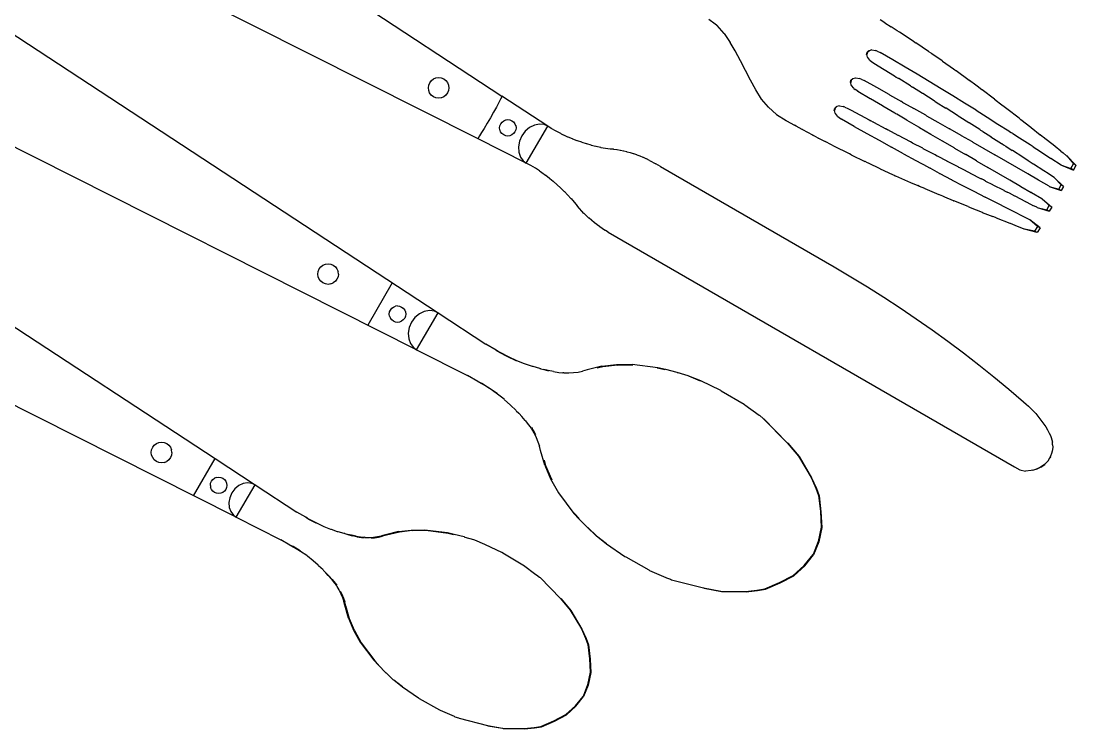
# Model space of a CAD drawing. Header units: metres. Extents: x 244.4 to 340.3, y -4.1 to 64.3.
# Drawn here: x 316.452 to 316.6476, y 60.5391 to 60.6703 of the extents above; entities that cross this region are included whole.
import ezdxf

# ---------------------------------------------------------------- set-up
doc = ezdxf.new("R2010")
doc.units = ezdxf.units.M
doc.layers.add('Edges', color=7, linetype='Continuous')

msp = doc.modelspace()

# ---------------------------------------------------------------- linework, layer by layer
at = {"layer": 'Edges'}
for p, q in [((316.46758, 60.7047), (316.54118, 60.65644)), ((316.53663, 60.64856), (316.45804, 60.68817)), ((316.44719, 60.67012), (316.52933, 60.61628)), ((316.57954, 60.67073), (316.5807, 60.66982)), ((316.5807, 60.66982), (316.58095, 60.66962)), ((316.58107, 60.66953), (316.58095, 60.66962)), ((316.58239, 60.66805), (316.58107, 60.66953)), ((316.61216, 60.67004), (316.61132, 60.67056)), ((316.6122, 60.67001), (316.61216, 60.67004)), ((316.6122, 60.67001), (316.61337, 60.66927)), ((316.58239, 60.66805), (316.58348, 60.66638)), ((316.61447, 60.66856), (316.61337, 60.66927)), ((316.61492, 60.66827), (316.61447, 60.66856)), ((316.61762, 60.6665), (316.61492, 60.66827)), ((316.58442, 60.6648), (316.58348, 60.66638)), ((316.61762, 60.6665), (316.61794, 60.66629)), ((316.62025, 60.66473), (316.61794, 60.66629)), ((316.58539, 60.66299), (316.58442, 60.6648)), ((316.6088, 60.66416), (316.60889, 60.66459)), ((316.60884, 60.66414), (316.6088, 60.66416)), ((316.60894, 60.66457), (316.60884, 60.66414)), ((316.60896, 60.66364), (316.60884, 60.66414)), ((316.60889, 60.66459), (316.60922, 60.66489)), ((316.60894, 60.66457), (316.60926, 60.66486)), ((316.60922, 60.66489), (316.60926, 60.66486)), ((316.60975, 60.66501), (316.60926, 60.66486)), ((316.60979, 60.66499), (316.60975, 60.66501)), ((316.60979, 60.66499), (316.61045, 60.66491)), ((316.61045, 60.66491), (316.6105, 60.66488)), ((316.61077, 60.66477), (316.6105, 60.66488)), ((316.61077, 60.66477), (316.61132, 60.66454)), ((316.61364, 60.66318), (316.61132, 60.66454)), ((316.62029, 60.66471), (316.62025, 60.66473)), ((316.62029, 60.66471), (316.62068, 60.66443)), ((316.62068, 60.66443), (316.62089, 60.6643)), ((316.62283, 60.66295), (316.62089, 60.6643)), ((316.58729, 60.6594), (316.58539, 60.66299)), ((316.609, 60.66362), (316.60896, 60.66364)), ((316.6094, 60.66308), (316.609, 60.66362)), ((316.6094, 60.66308), (316.60944, 60.66305)), ((316.60944, 60.66305), (316.60968, 60.66288)), ((316.60968, 60.66288), (316.61016, 60.66253)), ((316.61016, 60.66253), (316.61395, 60.66018)), ((316.61368, 60.66315), (316.61364, 60.66318)), ((316.61592, 60.66182), (316.61368, 60.66315)), ((316.61818, 60.66048), (316.61592, 60.66182)), ((316.62288, 60.66292), (316.62283, 60.66295)), ((316.62288, 60.66292), (316.6249, 60.66148)), ((316.52848, 60.65962), (316.52894, 60.65981)), ((316.52894, 60.65981), (316.52943, 60.65988)), ((316.52943, 60.65988), (316.52992, 60.65982)), ((316.52992, 60.65982), (316.53038, 60.65963)), ((316.60627, 60.65968), (316.60675, 60.65982)), ((316.60675, 60.65982), (316.60679, 60.6598)), ((316.60679, 60.6598), (316.60746, 60.65972)), ((316.61395, 60.66018), (316.61429, 60.65997)), ((316.61429, 60.65997), (316.61471, 60.65971)), ((316.62041, 60.65914), (316.61818, 60.66048)), ((316.6249, 60.66148), (316.62516, 60.6613)), ((316.62516, 60.6613), (316.62536, 60.66116)), ((316.62541, 60.66113), (316.62536, 60.66116)), ((316.62784, 60.65936), (316.62541, 60.66113)), ((316.52753, 60.65797), (316.52759, 60.65846)), ((316.5276, 60.65746), (316.52753, 60.65797)), ((316.52759, 60.65846), (316.52779, 60.65892)), ((316.52779, 60.65892), (316.52809, 60.65932)), ((316.52809, 60.65932), (316.52848, 60.65962)), ((316.53038, 60.65963), (316.53077, 60.65932)), ((316.53077, 60.65932), (316.53108, 60.65893)), ((316.53108, 60.65893), (316.53127, 60.65847)), ((316.53127, 60.65847), (316.53127, 60.65843)), ((316.53127, 60.65843), (316.53134, 60.65797)), ((316.53134, 60.65797), (316.53127, 60.65748)), ((316.58824, 60.6576), (316.58729, 60.6594)), ((316.6058, 60.65898), (316.6059, 60.65941)), ((316.60585, 60.65895), (316.6058, 60.65898)), ((316.60594, 60.65938), (316.60585, 60.65895)), ((316.60596, 60.65846), (316.60585, 60.65895)), ((316.6059, 60.65941), (316.60622, 60.6597)), ((316.60594, 60.65938), (316.60627, 60.65968)), ((316.606, 60.65843), (316.60596, 60.65846)), ((316.6064, 60.65789), (316.606, 60.65843)), ((316.60622, 60.6597), (316.60627, 60.65968)), ((316.60645, 60.65787), (316.6064, 60.65789)), ((316.60645, 60.65787), (316.60668, 60.65769)), ((316.60746, 60.65972), (316.6075, 60.6597)), ((316.60777, 60.65958), (316.6075, 60.6597)), ((316.60777, 60.65958), (316.60833, 60.65935)), ((316.60837, 60.65933), (316.60833, 60.65935)), ((316.61067, 60.65803), (316.60837, 60.65933)), ((316.6107, 60.65802), (316.61067, 60.65803)), ((316.61298, 60.65673), (316.6107, 60.65802)), ((316.61475, 60.65968), (316.61471, 60.65971)), ((316.61695, 60.65832), (316.61475, 60.65968)), ((316.61695, 60.65832), (316.61699, 60.65829)), ((316.61699, 60.65829), (316.6171, 60.65822)), ((316.6171, 60.65822), (316.61731, 60.6581)), ((316.61915, 60.65694), (316.61731, 60.6581)), ((316.62262, 60.6578), (316.62041, 60.65914)), ((316.6248, 60.65647), (316.62262, 60.6578)), ((316.62784, 60.65936), (316.62788, 60.65933)), ((316.62903, 60.65847), (316.62788, 60.65933)), ((316.62933, 60.65826), (316.62903, 60.65847)), ((316.63018, 60.65761), (316.62933, 60.65826)), ((316.52777, 60.65702), (316.5276, 60.65746)), ((316.52807, 60.65662), (316.52777, 60.65702)), ((316.52847, 60.65632), (316.52807, 60.65662)), ((316.52893, 60.65613), (316.52847, 60.65632)), ((316.52942, 60.65607), (316.52893, 60.65613)), ((316.52992, 60.65613), (316.52942, 60.65607)), ((316.52995, 60.65614), (316.52992, 60.65613)), ((316.53038, 60.65632), (316.52995, 60.65614)), ((316.53078, 60.65662), (316.53038, 60.65632)), ((316.53108, 60.65702), (316.53078, 60.65662)), ((316.53127, 60.65748), (316.53108, 60.65702)), ((316.54094, 60.65588), (316.54061, 60.65524)), ((316.54114, 60.65629), (316.54094, 60.65588)), ((316.54118, 60.65644), (316.54114, 60.65629)), ((316.54966, 60.65089), (316.54118, 60.65644)), ((316.5893, 60.65588), (316.58824, 60.6576)), ((316.59059, 60.65436), (316.5893, 60.65588)), ((316.60716, 60.65733), (316.60668, 60.65769)), ((316.6072, 60.65731), (316.60716, 60.65733)), ((316.60947, 60.65596), (316.6072, 60.65731)), ((316.6095, 60.65595), (316.60947, 60.65596)), ((316.61177, 60.65461), (316.6095, 60.65595)), ((316.61298, 60.65673), (316.61303, 60.6567)), ((316.61303, 60.6567), (316.61527, 60.65543)), ((316.6192, 60.65692), (316.61915, 60.65694)), ((316.62134, 60.65557), (316.6192, 60.65692)), ((316.62696, 60.65514), (316.6248, 60.65647)), ((316.63023, 60.65759), (316.63018, 60.65761)), ((316.63249, 60.65586), (316.63023, 60.65759)), ((316.63254, 60.65584), (316.63249, 60.65586)), ((316.63254, 60.65584), (316.63309, 60.65541)), ((316.54016, 60.65441), (316.53962, 60.65345)), ((316.54061, 60.65524), (316.54016, 60.65441)), ((316.59211, 60.65303), (316.59059, 60.65436)), ((316.6028, 60.65378), (316.6029, 60.65421)), ((316.60294, 60.65419), (316.60285, 60.65376)), ((316.6029, 60.65421), (316.60322, 60.65451)), ((316.60294, 60.65419), (316.60327, 60.65449)), ((316.60322, 60.65451), (316.60327, 60.65449)), ((316.60375, 60.65463), (316.60327, 60.65449)), ((316.6038, 60.65461), (316.60375, 60.65463)), ((316.6038, 60.65461), (316.60446, 60.65453)), ((316.60446, 60.65453), (316.60451, 60.6545)), ((316.60478, 60.65439), (316.60451, 60.6545)), ((316.60478, 60.65439), (316.60533, 60.65416)), ((316.60533, 60.65416), (316.60596, 60.65382)), ((316.61177, 60.65461), (316.61181, 60.65459)), ((316.61403, 60.65328), (316.61181, 60.65459)), ((316.61532, 60.65541), (316.61527, 60.65543)), ((316.61544, 60.65534), (316.61532, 60.65541)), ((316.61544, 60.65534), (316.61565, 60.65522)), ((316.61565, 60.65522), (316.61753, 60.65415)), ((316.61758, 60.65413), (316.61753, 60.65415)), ((316.61977, 60.65288), (316.61758, 60.65413)), ((316.62138, 60.65555), (316.62134, 60.65557)), ((316.62145, 60.6555), (316.62138, 60.65555)), ((316.62145, 60.6555), (316.62172, 60.65534)), ((316.62172, 60.65534), (316.6235, 60.65421)), ((316.62354, 60.65419), (316.6235, 60.65421)), ((316.62564, 60.65286), (316.62354, 60.65419)), ((316.6291, 60.65382), (316.62696, 60.65514)), ((316.63309, 60.65541), (316.63341, 60.65517)), ((316.63341, 60.65517), (316.63478, 60.65411)), ((316.63482, 60.65409), (316.63478, 60.65411)), ((316.63707, 60.65234), (316.63482, 60.65409)), ((316.52535, 60.60938), (316.43765, 60.6536)), ((316.53904, 60.65242), (316.53844, 60.65141)), ((316.53962, 60.65345), (316.53904, 60.65242)), ((316.54151, 60.65188), (316.54187, 60.65203)), ((316.54187, 60.65203), (316.54197, 60.65204)), ((316.54197, 60.65204), (316.54227, 60.65209)), ((316.54227, 60.65209), (316.54266, 60.65204)), ((316.54266, 60.65204), (316.54303, 60.65188)), ((316.59211, 60.65303), (316.59388, 60.65189)), ((316.60285, 60.65376), (316.6028, 60.65378)), ((316.60296, 60.65326), (316.60285, 60.65376)), ((316.60301, 60.65324), (316.60296, 60.65326)), ((316.60341, 60.6527), (316.60301, 60.65324)), ((316.60345, 60.65268), (316.60341, 60.6527)), ((316.60345, 60.65268), (316.60369, 60.6525)), ((316.60369, 60.6525), (316.60417, 60.65215)), ((316.60651, 60.65083), (316.60417, 60.65215)), ((316.60596, 60.65382), (316.60926, 60.65205)), ((316.60926, 60.65205), (316.60961, 60.65186)), ((316.61407, 60.65325), (316.61403, 60.65328)), ((316.61419, 60.65318), (316.61407, 60.65325)), ((316.6144, 60.65306), (316.61419, 60.65318)), ((316.61627, 60.65196), (316.6144, 60.65306)), ((316.61631, 60.65194), (316.61627, 60.65196)), ((316.61849, 60.65066), (316.61631, 60.65194)), ((316.61982, 60.65286), (316.61977, 60.65288)), ((316.6199, 60.65281), (316.61982, 60.65286)), ((316.6199, 60.65281), (316.62199, 60.65162)), ((316.62564, 60.65286), (316.62568, 60.65284)), ((316.62576, 60.65279), (316.62568, 60.65284)), ((316.62576, 60.65279), (316.62606, 60.6526)), ((316.62606, 60.6526), (316.62775, 60.65152)), ((316.6291, 60.65382), (316.63114, 60.65253)), ((316.63114, 60.65253), (316.63316, 60.65125)), ((316.63707, 60.65234), (316.63742, 60.65206)), ((316.63926, 60.65062), (316.63742, 60.65206)), ((316.53788, 60.65046), (316.53739, 60.64966)), ((316.53844, 60.65141), (316.53788, 60.65046)), ((316.54074, 60.65056), (316.5408, 60.65095)), ((316.5408, 60.65016), (316.54074, 60.65056)), ((316.5408, 60.65095), (316.54095, 60.65132)), ((316.54083, 60.65007), (316.5408, 60.65016)), ((316.54094, 60.6498), (316.54083, 60.65007)), ((316.54095, 60.65132), (316.54119, 60.65163)), ((316.54119, 60.65163), (316.54151, 60.65188)), ((316.54303, 60.65188), (316.54334, 60.65164)), ((316.54334, 60.65164), (316.54359, 60.65132)), ((316.54359, 60.65132), (316.54372, 60.651)), ((316.54374, 60.65016), (316.54359, 60.64979)), ((316.54372, 60.651), (316.54374, 60.65096)), ((316.54374, 60.65096), (316.54379, 60.65056)), ((316.54379, 60.65056), (316.54374, 60.65016)), ((316.5463, 60.65062), (316.54549, 60.64994)), ((316.54568, 60.64399), (316.54966, 60.65089)), ((316.5472, 60.65107), (316.5463, 60.65062)), ((316.54812, 60.65125), (316.5472, 60.65107)), ((316.549, 60.65115), (316.54812, 60.65125)), ((316.54966, 60.65089), (316.549, 60.65115)), ((316.55032, 60.65045), (316.54966, 60.65089)), ((316.55122, 60.64992), (316.55032, 60.65045)), ((316.59392, 60.65186), (316.59388, 60.65189)), ((316.59392, 60.65186), (316.59541, 60.65105)), ((316.59574, 60.65087), (316.59541, 60.65105)), ((316.59687, 60.65025), (316.59574, 60.65087)), ((316.59691, 60.65023), (316.59687, 60.65025)), ((316.59691, 60.65023), (316.59877, 60.64924)), ((316.60651, 60.65083), (316.60882, 60.64952)), ((316.61004, 60.65163), (316.60961, 60.65186)), ((316.61009, 60.65161), (316.61004, 60.65163)), ((316.61009, 60.65161), (316.61237, 60.65039)), ((316.61241, 60.65036), (316.61237, 60.65039)), ((316.61241, 60.65036), (316.61253, 60.6503)), ((316.61253, 60.6503), (316.61274, 60.65019)), ((316.61466, 60.64916), (316.61274, 60.65019)), ((316.61853, 60.65063), (316.61849, 60.65066)), ((316.61861, 60.65059), (316.61853, 60.65063)), ((316.61861, 60.65059), (316.62069, 60.64937)), ((316.62203, 60.6516), (316.62199, 60.65162)), ((316.62203, 60.6516), (316.62419, 60.65037)), ((316.62423, 60.65035), (316.62419, 60.65037)), ((316.62432, 60.6503), (316.62423, 60.65035)), ((316.62636, 60.64913), (316.62432, 60.6503)), ((316.62779, 60.6515), (316.62775, 60.65152)), ((316.62979, 60.65022), (316.62779, 60.6515)), ((316.62984, 60.6502), (316.62979, 60.65022)), ((316.63001, 60.65008), (316.62984, 60.6502)), ((316.63035, 60.64987), (316.63001, 60.65008)), ((316.63316, 60.65125), (316.63516, 60.64998)), ((316.63516, 60.64998), (316.63556, 60.64972)), ((316.63926, 60.65062), (316.63931, 60.65059)), ((316.63931, 60.65059), (316.64098, 60.64927)), ((316.53674, 60.64867), (316.53663, 60.64856)), ((316.54568, 60.64399), (316.53663, 60.64856)), ((316.537, 60.64905), (316.53674, 60.64867)), ((316.53739, 60.64966), (316.537, 60.64905)), ((316.54118, 60.64948), (316.54094, 60.6498)), ((316.5415, 60.64924), (316.54118, 60.64948)), ((316.54187, 60.64909), (316.5415, 60.64924)), ((316.54226, 60.64903), (316.54187, 60.64909)), ((316.54261, 60.64908), (316.54226, 60.64903)), ((316.54266, 60.64909), (316.54261, 60.64908)), ((316.54303, 60.64924), (316.54266, 60.64909)), ((316.54335, 60.64948), (316.54303, 60.64924)), ((316.54359, 60.64979), (316.54335, 60.64948)), ((316.54442, 60.64807), (316.54423, 60.64704)), ((316.54485, 60.64907), (316.54442, 60.64807)), ((316.54549, 60.64994), (316.54485, 60.64907)), ((316.5521, 60.64948), (316.55122, 60.64992)), ((316.5521, 60.64948), (316.55216, 60.64944)), ((316.55216, 60.64944), (316.55251, 60.64928)), ((316.55251, 60.64928), (316.55257, 60.64924)), ((316.55257, 60.64924), (316.55336, 60.6489)), ((316.55336, 60.6489), (316.55342, 60.64887)), ((316.55342, 60.64887), (316.55421, 60.64855)), ((316.55421, 60.64855), (316.55427, 60.64852)), ((316.55427, 60.64852), (316.55507, 60.64823)), ((316.55507, 60.64823), (316.55513, 60.64819)), ((316.55513, 60.64819), (316.55594, 60.64793)), ((316.59877, 60.64924), (316.59896, 60.64914)), ((316.59982, 60.64867), (316.59896, 60.64914)), ((316.59982, 60.64867), (316.59986, 60.64865)), ((316.59986, 60.64865), (316.60109, 60.64801)), ((316.60226, 60.64741), (316.60109, 60.64801)), ((316.60882, 60.64952), (316.61112, 60.64824)), ((316.61112, 60.64824), (316.61339, 60.64698)), ((316.61471, 60.64914), (316.61466, 60.64916)), ((316.61694, 60.64795), (316.61471, 60.64914)), ((316.62073, 60.64934), (316.62069, 60.64937)), ((316.62287, 60.64809), (316.62073, 60.64934)), ((316.62292, 60.64806), (316.62287, 60.64809)), ((316.623, 60.64802), (316.62292, 60.64806)), ((316.62503, 60.64683), (316.623, 60.64802)), ((316.62641, 60.6491), (316.62636, 60.64913)), ((316.62846, 60.64793), (316.62641, 60.6491)), ((316.63035, 60.64987), (316.63181, 60.64893)), ((316.63181, 60.64893), (316.63186, 60.6489)), ((316.63186, 60.6489), (316.63382, 60.64764)), ((316.63593, 60.64948), (316.63556, 60.64972)), ((316.63593, 60.64948), (316.63714, 60.6487)), ((316.63718, 60.64867), (316.63714, 60.6487)), ((316.6391, 60.64743), (316.63718, 60.64867)), ((316.64137, 60.64897), (316.64098, 60.64927)), ((316.64149, 60.64887), (316.64137, 60.64897)), ((316.64153, 60.64884), (316.64149, 60.64887)), ((316.64369, 60.64713), (316.64153, 60.64884)), ((316.54423, 60.64704), (316.54429, 60.64603)), ((316.55594, 60.64793), (316.556, 60.64789)), ((316.556, 60.64789), (316.55681, 60.64765)), ((316.55681, 60.64765), (316.55687, 60.64762)), ((316.55687, 60.64762), (316.55769, 60.6474)), ((316.55769, 60.6474), (316.55775, 60.64736)), ((316.55775, 60.64736), (316.55858, 60.64717)), ((316.55858, 60.64717), (316.55863, 60.64714)), ((316.55863, 60.64714), (316.55946, 60.64697)), ((316.55946, 60.64697), (316.55952, 60.64693)), ((316.55952, 60.64693), (316.56036, 60.64679)), ((316.56036, 60.64679), (316.56041, 60.64676)), ((316.56041, 60.64676), (316.56125, 60.64664)), ((316.56131, 60.64661), (316.56125, 60.64664)), ((316.56187, 60.64657), (316.56131, 60.64661)), ((316.56193, 60.64654), (316.56187, 60.64657)), ((316.56249, 60.64648), (316.56193, 60.64654)), ((316.56255, 60.64645), (316.56249, 60.64648)), ((316.56312, 60.64637), (316.56255, 60.64645)), ((316.56317, 60.64634), (316.56312, 60.64637)), ((316.56373, 60.64624), (316.56317, 60.64634)), ((316.56379, 60.64621), (316.56373, 60.64624)), ((316.56435, 60.6461), (316.56379, 60.64621)), ((316.56441, 60.64606), (316.56435, 60.6461)), ((316.56496, 60.64593), (316.56441, 60.64606)), ((316.60273, 60.64716), (316.60226, 60.64741)), ((316.6056, 60.64572), (316.60273, 60.64716)), ((316.61565, 60.64574), (316.61339, 60.64698)), ((316.61698, 60.64793), (316.61694, 60.64795)), ((316.61706, 60.64789), (316.61698, 60.64793)), ((316.61733, 60.64774), (316.61706, 60.64789)), ((316.6192, 60.64676), (316.61733, 60.64774)), ((316.6192, 60.64676), (316.61924, 60.64674)), ((316.61924, 60.64674), (316.62144, 60.64559)), ((316.62508, 60.6468), (316.62503, 60.64683)), ((316.62508, 60.6468), (316.62712, 60.64561)), ((316.6285, 60.6479), (316.62846, 60.64793)), ((316.6285, 60.6479), (316.6326, 60.64555)), ((316.63382, 60.64764), (316.63386, 60.64762)), ((316.63386, 60.64762), (316.63421, 60.64739)), ((316.63421, 60.64739), (316.63459, 60.64715)), ((316.63459, 60.64715), (316.6358, 60.64637)), ((316.63584, 60.64634), (316.6358, 60.64637)), ((316.63776, 60.6451), (316.63584, 60.64634)), ((316.6391, 60.64743), (316.63915, 60.6474)), ((316.6397, 60.64704), (316.63915, 60.6474)), ((316.6397, 60.64704), (316.64105, 60.64616)), ((316.64105, 60.64616), (316.64298, 60.6449)), ((316.64374, 60.6471), (316.64369, 60.64713)), ((316.64483, 60.64623), (316.64374, 60.6471)), ((316.64483, 60.64623), (316.64526, 60.6459)), ((316.54429, 60.64603), (316.5446, 60.64514)), ((316.5446, 60.64514), (316.54512, 60.64443)), ((316.54512, 60.64443), (316.54568, 60.64399)), ((316.56502, 60.6459), (316.56496, 60.64593)), ((316.56557, 60.64574), (316.56502, 60.6459)), ((316.56563, 60.64571), (316.56557, 60.64574)), ((316.56618, 60.64554), (316.56563, 60.64571)), ((316.56623, 60.6455), (316.56618, 60.64554)), ((316.56678, 60.64531), (316.56623, 60.6455)), ((316.56683, 60.64528), (316.56678, 60.64531)), ((316.56737, 60.64507), (316.56683, 60.64528)), ((316.56743, 60.64504), (316.56737, 60.64507)), ((316.56795, 60.64481), (316.56743, 60.64504)), ((316.56801, 60.64478), (316.56795, 60.64481)), ((316.56853, 60.64453), (316.56801, 60.64478)), ((316.56853, 60.64453), (316.5697, 60.64386)), ((316.60596, 60.64554), (316.6056, 60.64572)), ((316.60596, 60.64554), (316.60847, 60.64432)), ((316.60851, 60.64429), (316.60847, 60.64432)), ((316.60894, 60.64409), (316.60851, 60.64429)), ((316.60916, 60.64398), (316.60894, 60.64409)), ((316.61565, 60.64574), (316.6179, 60.64451)), ((316.6179, 60.64451), (316.62013, 60.6433)), ((316.62148, 60.64556), (316.62144, 60.64559)), ((316.62156, 60.64552), (316.62148, 60.64556)), ((316.62156, 60.64552), (316.62188, 60.64535)), ((316.62188, 60.64535), (316.62365, 60.64443)), ((316.62369, 60.6444), (316.62365, 60.64443)), ((316.6258, 60.64331), (316.62369, 60.6444)), ((316.62717, 60.64559), (316.62712, 60.64561)), ((316.62919, 60.64441), (316.62717, 60.64559)), ((316.62924, 60.64438), (316.62919, 60.64441)), ((316.62924, 60.64438), (316.63125, 60.64322)), ((316.63666, 60.6432), (316.6326, 60.64555)), ((316.63781, 60.64507), (316.63776, 60.6451)), ((316.63835, 60.64472), (316.63781, 60.64507)), ((316.63876, 60.64445), (316.63835, 60.64472)), ((316.63971, 60.64384), (316.63876, 60.64445)), ((316.64489, 60.64364), (316.64298, 60.6449)), ((316.64526, 60.6459), (316.64589, 60.64539)), ((316.64589, 60.64539), (316.64594, 60.64536)), ((316.64594, 60.64536), (316.64761, 60.64364)), ((316.64594, 60.64536), (316.64716, 60.6439)), ((316.54654, 60.64356), (316.54568, 60.64399)), ((316.54737, 60.64308), (316.54654, 60.64356)), ((316.54812, 60.64259), (316.54737, 60.64308)), ((316.54812, 60.64259), (316.54818, 60.64255)), ((316.54818, 60.64255), (316.5485, 60.64232)), ((316.5485, 60.64232), (316.54856, 60.64229)), ((316.54856, 60.64229), (316.54924, 60.64178)), ((316.57055, 60.64337), (316.5697, 60.64386)), ((316.57055, 60.64337), (316.60278, 60.62476)), ((316.6113, 60.64297), (316.60916, 60.64398)), ((316.6113, 60.64297), (316.61134, 60.64295)), ((316.61134, 60.64295), (316.61361, 60.64191)), ((316.62013, 60.6433), (316.62024, 60.64324)), ((316.62024, 60.64324), (316.62056, 60.64307)), ((316.62234, 60.64212), (316.62056, 60.64307)), ((316.6258, 60.64331), (316.62584, 60.64328)), ((316.62584, 60.64328), (316.62603, 60.64319)), ((316.62603, 60.64319), (316.62639, 60.643)), ((316.62639, 60.643), (316.62793, 60.6422)), ((316.62793, 60.6422), (316.62798, 60.64218)), ((316.62798, 60.64218), (316.63005, 60.64111)), ((316.63536, 60.64084), (316.63125, 60.64322)), ((316.63867, 60.64204), (316.63666, 60.6432)), ((316.63976, 60.64381), (316.63971, 60.64384)), ((316.64164, 60.64259), (316.63976, 60.64381)), ((316.64169, 60.64256), (316.64164, 60.64259)), ((316.64244, 60.64207), (316.64169, 60.64256)), ((316.64493, 60.64362), (316.64489, 60.64364)), ((316.64493, 60.64362), (316.64714, 60.64273)), ((316.64493, 60.64362), (316.64669, 60.64299)), ((316.64669, 60.64299), (316.64716, 60.6439)), ((316.64714, 60.64273), (316.64669, 60.64299)), ((316.64761, 60.64364), (316.64714, 60.64273)), ((316.64761, 60.64364), (316.64716, 60.6439)), ((316.54924, 60.64178), (316.5493, 60.64175)), ((316.5493, 60.64175), (316.54997, 60.64122)), ((316.54997, 60.64122), (316.55003, 60.64118)), ((316.55003, 60.64118), (316.55069, 60.64064)), ((316.55069, 60.64064), (316.55074, 60.6406)), ((316.55074, 60.6406), (316.55138, 60.64003)), ((316.61361, 60.64191), (316.61389, 60.64178)), ((316.61389, 60.64178), (316.61412, 60.64168)), ((316.61412, 60.64168), (316.61416, 60.64165)), ((316.61416, 60.64165), (316.61691, 60.64044)), ((316.61696, 60.64041), (316.61691, 60.64044)), ((316.61696, 60.64041), (316.61828, 60.63985)), ((316.62234, 60.64212), (316.62239, 60.64209)), ((316.62239, 60.64209), (316.62447, 60.64099)), ((316.62447, 60.64099), (316.62452, 60.64097)), ((316.62452, 60.64097), (316.62469, 60.64088)), ((316.62469, 60.64088), (316.62659, 60.63988)), ((316.63009, 60.64109), (316.63005, 60.64111)), ((316.63046, 60.6409), (316.63009, 60.64109)), ((316.63086, 60.64069), (316.63046, 60.6409)), ((316.63086, 60.64069), (316.63214, 60.64004)), ((316.63733, 60.63971), (316.63536, 60.64084)), ((316.63871, 60.64201), (316.63867, 60.64204)), ((316.64066, 60.64088), (316.63871, 60.64201)), ((316.6407, 60.64085), (316.64066, 60.64088)), ((316.64263, 60.63973), (316.6407, 60.64085)), ((316.64288, 60.64179), (316.64244, 60.64207)), ((316.64356, 60.64135), (316.64288, 60.64179)), ((316.64356, 60.64135), (316.64361, 60.64132)), ((316.64361, 60.64132), (316.64534, 60.6397)), ((316.64361, 60.64132), (316.64489, 60.63996)), ((316.55138, 60.64003), (316.55144, 60.64)), ((316.55144, 60.64), (316.55206, 60.63942)), ((316.55206, 60.63942), (316.55212, 60.63938)), ((316.55212, 60.63938), (316.55272, 60.63878)), ((316.55272, 60.63878), (316.55277, 60.63875)), ((316.55277, 60.63875), (316.55336, 60.63813)), ((316.61861, 60.6397), (316.61828, 60.63985)), ((316.6196, 60.63928), (316.61861, 60.6397)), ((316.61964, 60.63925), (316.6196, 60.63928)), ((316.62227, 60.63815), (316.61964, 60.63925)), ((316.62659, 60.63988), (316.6287, 60.63879)), ((316.6287, 60.63879), (316.63079, 60.63771)), ((316.63214, 60.64004), (316.63219, 60.64001)), ((316.63219, 60.64001), (316.63422, 60.63897)), ((316.63422, 60.63897), (316.63427, 60.63894)), ((316.63427, 60.63894), (316.63485, 60.63865)), ((316.63528, 60.63842), (316.63485, 60.63865)), ((316.63629, 60.63791), (316.63528, 60.63842)), ((316.63737, 60.63969), (316.63733, 60.63971)), ((316.63737, 60.63969), (316.63932, 60.63857)), ((316.63937, 60.63854), (316.63932, 60.63857)), ((316.63937, 60.63854), (316.6413, 60.63743)), ((316.64263, 60.63973), (316.64267, 60.63971)), ((316.64267, 60.63971), (316.6449, 60.63894)), ((316.64267, 60.63971), (316.64445, 60.6392)), ((316.64445, 60.6392), (316.64489, 60.63996)), ((316.6449, 60.63894), (316.64445, 60.6392)), ((316.64534, 60.6397), (316.64489, 60.63996)), ((316.64534, 60.6397), (316.6449, 60.63894)), ((316.55336, 60.63813), (316.55341, 60.63809)), ((316.55341, 60.63809), (316.55397, 60.63746)), ((316.55397, 60.63746), (316.55403, 60.63743)), ((316.55403, 60.63743), (316.55457, 60.63678)), ((316.55457, 60.63678), (316.55463, 60.63674)), ((316.55463, 60.63674), (316.55515, 60.63608)), ((316.62231, 60.63813), (316.62227, 60.63815)), ((316.62296, 60.63787), (316.62231, 60.63813)), ((316.62333, 60.63771), (316.62296, 60.63787)), ((316.62493, 60.63705), (316.62333, 60.63771)), ((316.62493, 60.63705), (316.62497, 60.63703)), ((316.62761, 60.63596), (316.62497, 60.63703)), ((316.63287, 60.63664), (316.63079, 60.63771)), ((316.63494, 60.63559), (316.63287, 60.63664)), ((316.63633, 60.63788), (316.63629, 60.63791)), ((316.63834, 60.63686), (316.63633, 60.63788)), ((316.63834, 60.63686), (316.63838, 60.63683)), ((316.63838, 60.63683), (316.63918, 60.63643)), ((316.63918, 60.63643), (316.63965, 60.63618)), ((316.64135, 60.63741), (316.6413, 60.63743)), ((316.64135, 60.63741), (316.64313, 60.63587)), ((316.64135, 60.63741), (316.64268, 60.63613)), ((316.55521, 60.63604), (316.55515, 60.63608)), ((316.55555, 60.6356), (316.55521, 60.63604)), ((316.55561, 60.63557), (316.55555, 60.6356)), ((316.55596, 60.63514), (316.55561, 60.63557)), ((316.55602, 60.6351), (316.55596, 60.63514)), ((316.55639, 60.63469), (316.55602, 60.6351)), ((316.55645, 60.63465), (316.55639, 60.63469)), ((316.55684, 60.63425), (316.55645, 60.63465)), ((316.62761, 60.63596), (316.62802, 60.63578)), ((316.62802, 60.63578), (316.6302, 60.63491)), ((316.6302, 60.63491), (316.63024, 60.63489)), ((316.63024, 60.63489), (316.63222, 60.6341)), ((316.63904, 60.63352), (316.63494, 60.63559)), ((316.64037, 60.63582), (316.63965, 60.63618)), ((316.64037, 60.63582), (316.64041, 60.63579)), ((316.64041, 60.63579), (316.64268, 60.6351)), ((316.64041, 60.63579), (316.64223, 60.63536)), ((316.64223, 60.63536), (316.64268, 60.63613)), ((316.64268, 60.6351), (316.64223, 60.63536)), ((316.64313, 60.63587), (316.64268, 60.63613)), ((316.64313, 60.63587), (316.64268, 60.6351)), ((316.55689, 60.63421), (316.55684, 60.63425)), ((316.55729, 60.63382), (316.55689, 60.63421)), ((316.55735, 60.63379), (316.55729, 60.63382)), ((316.55777, 60.63341), (316.55735, 60.63379)), ((316.55782, 60.63337), (316.55777, 60.63341)), ((316.55825, 60.63301), (316.55782, 60.63337)), ((316.55831, 60.63297), (316.55825, 60.63301)), ((316.55875, 60.63262), (316.55831, 60.63297)), ((316.55881, 60.63259), (316.55875, 60.63262)), ((316.55926, 60.63225), (316.55881, 60.63259)), ((316.63268, 60.63391), (316.63222, 60.6341)), ((316.63282, 60.63386), (316.63268, 60.63391)), ((316.63286, 60.63383), (316.63282, 60.63386)), ((316.63543, 60.63282), (316.63286, 60.63383)), ((316.63548, 60.63279), (316.63543, 60.63282)), ((316.63678, 60.63228), (316.63548, 60.63279)), ((316.63909, 60.63349), (316.63904, 60.63352)), ((316.64096, 60.63203), (316.63909, 60.63349)), ((316.64051, 60.63228), (316.63909, 60.63349)), ((316.42352, 60.63151), (316.48797, 60.58926)), ((316.55931, 60.63222), (316.55926, 60.63225)), ((316.55978, 60.63189), (316.55931, 60.63222)), ((316.55984, 60.63186), (316.55978, 60.63189)), ((316.56031, 60.63155), (316.55984, 60.63186)), ((316.56037, 60.63152), (316.56031, 60.63155)), ((316.56085, 60.63123), (316.56037, 60.63152)), ((316.56085, 60.63123), (316.63622, 60.58771)), ((316.63728, 60.63207), (316.63678, 60.63228)), ((316.63804, 60.63178), (316.63728, 60.63207)), ((316.63808, 60.63175), (316.63804, 60.63178)), ((316.64041, 60.63117), (316.63808, 60.63175)), ((316.63996, 60.63143), (316.63808, 60.63175)), ((316.64051, 60.63228), (316.63996, 60.63143)), ((316.64041, 60.63117), (316.63996, 60.63143)), ((316.64096, 60.63203), (316.64041, 60.63117)), ((316.64096, 60.63203), (316.64051, 60.63228)), ((316.50729, 60.62441), (316.50759, 60.6248)), ((316.50759, 60.6248), (316.50799, 60.6251)), ((316.50799, 60.6251), (316.50845, 60.6253)), ((316.50845, 60.6253), (316.50894, 60.62536)), ((316.50894, 60.62536), (316.50944, 60.6253)), ((316.50944, 60.6253), (316.5099, 60.6251)), ((316.5099, 60.6251), (316.51029, 60.6248)), ((316.51029, 60.6248), (316.51059, 60.62441)), ((316.60278, 60.62476), (316.60588, 60.62294)), ((316.50703, 60.62345), (316.5071, 60.62395)), ((316.50711, 60.62294), (316.50703, 60.62345)), ((316.5071, 60.62395), (316.50729, 60.62441)), ((316.50729, 60.6225), (316.50711, 60.62294)), ((316.51059, 60.62441), (316.51079, 60.62395)), ((316.51079, 60.62296), (316.51059, 60.6225)), ((316.51085, 60.62345), (316.51079, 60.62395)), ((316.51085, 60.62345), (316.51079, 60.62296)), ((316.60588, 60.62294), (316.60896, 60.62106)), ((316.50759, 60.6221), (316.50729, 60.6225)), ((316.50799, 60.6218), (316.50759, 60.6221)), ((316.50845, 60.62161), (316.50799, 60.6218)), ((316.50894, 60.62154), (316.50845, 60.62161)), ((316.50944, 60.62161), (316.50894, 60.62154)), ((316.50944, 60.62161), (316.5099, 60.6218)), ((316.51029, 60.6221), (316.5099, 60.6218)), ((316.51059, 60.6225), (316.51029, 60.6221)), ((316.52085, 60.62184), (316.51629, 60.61395)), ((316.60896, 60.62106), (316.61199, 60.61915)), ((316.61199, 60.61915), (316.615, 60.61718)), ((316.49191, 60.57837), (316.41517, 60.61705)), ((316.52034, 60.61642), (316.52049, 60.61678)), ((316.52049, 60.61678), (316.52073, 60.6171)), ((316.52073, 60.6171), (316.52105, 60.61734)), ((316.52105, 60.61734), (316.52142, 60.6175)), ((316.52181, 60.61755), (316.52142, 60.6175)), ((316.52181, 60.61755), (316.52221, 60.6175)), ((316.52221, 60.6175), (316.52258, 60.61734)), ((316.52258, 60.61734), (316.52289, 60.6171)), ((316.52289, 60.6171), (316.52314, 60.61678)), ((316.52314, 60.61678), (316.52329, 60.61642)), ((316.615, 60.61718), (316.61799, 60.61516)), ((316.52029, 60.61602), (316.52034, 60.61642)), ((316.52034, 60.61563), (316.52029, 60.61602)), ((316.52034, 60.61563), (316.52049, 60.61526)), ((316.52073, 60.61494), (316.52049, 60.61526)), ((316.52105, 60.6147), (316.52073, 60.61494)), ((316.52289, 60.61494), (316.52258, 60.6147)), ((316.52314, 60.61526), (316.52289, 60.61494)), ((316.52329, 60.61563), (316.52314, 60.61526)), ((316.52329, 60.61642), (316.52334, 60.61602)), ((316.52334, 60.61602), (316.52329, 60.61563)), ((316.52505, 60.6154), (316.5244, 60.61453)), ((316.52586, 60.61607), (316.52505, 60.6154)), ((316.52535, 60.60938), (316.52933, 60.61628)), ((316.52678, 60.61651), (316.52586, 60.61607)), ((316.52773, 60.61667), (316.52678, 60.61651)), ((316.52865, 60.61656), (316.52773, 60.61667)), ((316.52933, 60.61628), (316.52865, 60.61656)), ((316.52933, 60.61628), (316.53819, 60.61047)), ((316.61799, 60.61516), (316.62094, 60.61309)), ((316.52142, 60.61455), (316.52105, 60.6147)), ((316.52181, 60.61449), (316.52142, 60.61455)), ((316.52221, 60.61455), (316.52181, 60.61449)), ((316.52258, 60.6147), (316.52221, 60.61455)), ((316.52397, 60.61353), (316.52379, 60.61249)), ((316.5244, 60.61453), (316.52397, 60.61353)), ((316.62094, 60.61309), (316.62386, 60.61098)), ((316.52379, 60.61249), (316.52388, 60.61147)), ((316.52388, 60.61147), (316.52421, 60.61057)), ((316.62386, 60.61098), (316.62674, 60.60883)), ((316.52421, 60.61057), (316.52476, 60.60983)), ((316.52476, 60.60983), (316.52535, 60.60938)), ((316.52535, 60.60938), (316.53481, 60.60462)), ((316.5401, 60.60936), (316.53819, 60.61047)), ((316.5401, 60.60936), (316.54086, 60.60893)), ((316.54075, 60.60893), (316.5401, 60.60936)), ((316.54229, 60.60811), (316.54075, 60.60893)), ((316.54241, 60.6081), (316.54086, 60.60893)), ((316.54382, 60.60738), (316.54229, 60.60811)), ((316.54395, 60.60738), (316.54241, 60.6081)), ((316.54395, 60.60738), (316.54382, 60.60738)), ((316.54537, 60.60678), (316.54395, 60.60738)), ((316.62674, 60.60883), (316.62959, 60.60663)), ((316.54552, 60.60676), (316.54537, 60.60678)), ((316.54682, 60.60632), (316.54552, 60.60676)), ((316.54696, 60.6063), (316.54682, 60.60632)), ((316.54818, 60.60594), (316.54696, 60.6063)), ((316.54818, 60.60594), (316.54834, 60.60592)), ((316.54838, 60.60589), (316.54834, 60.60592)), ((316.54838, 60.60589), (316.54896, 60.60574)), ((316.54896, 60.60574), (316.54983, 60.6055)), ((316.54976, 60.60558), (316.54896, 60.60574)), ((316.55073, 60.60537), (316.54976, 60.60558)), ((316.55073, 60.60537), (316.55171, 60.60521)), ((316.55171, 60.60521), (316.55245, 60.60514)), ((316.55266, 60.60512), (316.55245, 60.60514)), ((316.55266, 60.60512), (316.55346, 60.60512)), ((316.55346, 60.60512), (316.55356, 60.60512)), ((316.55356, 60.60512), (316.55444, 60.60517)), ((316.55444, 60.60517), (316.5553, 60.60529)), ((316.5553, 60.60529), (316.55614, 60.60546)), ((316.55696, 60.60568), (316.55614, 60.60546)), ((316.55971, 60.60635), (316.55696, 60.60568)), ((316.55991, 60.60624), (316.55884, 60.60598)), ((316.55971, 60.60635), (316.56241, 60.60668)), ((316.5626, 60.60657), (316.55991, 60.60624)), ((316.56241, 60.60668), (316.56534, 60.60672)), ((316.5626, 60.60657), (316.56544, 60.60661)), ((316.56534, 60.60672), (316.5701, 60.60613)), ((316.56999, 60.60607), (316.57028, 60.60603)), ((316.5701, 60.60613), (316.5715, 60.60579)), ((316.57028, 60.60603), (316.5714, 60.60576)), ((316.5715, 60.60579), (316.57363, 60.60528)), ((316.57363, 60.60528), (316.57563, 60.60466)), ((316.57366, 60.60522), (316.5738, 60.60518)), ((316.5738, 60.60518), (316.57563, 60.60466)), ((316.62959, 60.60663), (316.6324, 60.60438)), ((316.53672, 60.60351), (316.53481, 60.60462)), ((316.53672, 60.60351), (316.53748, 60.60307)), ((316.53742, 60.60317), (316.53672, 60.60351)), ((316.5389, 60.60225), (316.53742, 60.60317)), ((316.53897, 60.60214), (316.53748, 60.60307)), ((316.57563, 60.60466), (316.5758, 60.60456)), ((316.5758, 60.60456), (316.57795, 60.60368)), ((316.5758, 60.60456), (316.57798, 60.6037)), ((316.57798, 60.6037), (316.5817, 60.60193)), ((316.6324, 60.60438), (316.63518, 60.60209)), ((316.5403, 60.60128), (316.5389, 60.60225)), ((316.54036, 60.60117), (316.53897, 60.60214)), ((316.54036, 60.60117), (316.5403, 60.60128)), ((316.5416, 60.60024), (316.54036, 60.60117)), ((316.5817, 60.60193), (316.58172, 60.6019)), ((316.58172, 60.6019), (316.58186, 60.60183)), ((316.58186, 60.60183), (316.58609, 60.5993)), ((316.63518, 60.60209), (316.63792, 60.59976)), ((316.54168, 60.60012), (316.5416, 60.60024)), ((316.54272, 60.59922), (316.54168, 60.60012)), ((316.5428, 60.5991), (316.54272, 60.59922)), ((316.54373, 60.59821), (316.5428, 60.5991)), ((316.58609, 60.5993), (316.58624, 60.59922)), ((316.58624, 60.59922), (316.58885, 60.59729)), ((316.63792, 60.59976), (316.63838, 60.59935)), ((316.63838, 60.59935), (316.63884, 60.59893)), ((316.54383, 60.59809), (316.54373, 60.59821)), ((316.54383, 60.59809), (316.5443, 60.59764)), ((316.5443, 60.59764), (316.54494, 60.597)), ((316.54484, 60.59703), (316.5443, 60.59764)), ((316.58885, 60.59729), (316.589, 60.59721)), ((316.589, 60.59721), (316.58959, 60.59667)), ((316.63884, 60.59893), (316.6393, 60.59848)), ((316.6393, 60.59848), (316.63973, 60.59803)), ((316.63973, 60.59803), (316.64015, 60.59757)), ((316.64015, 60.59757), (316.64055, 60.5971)), ((316.54551, 60.59629), (316.54484, 60.59703)), ((316.54551, 60.59629), (316.54613, 60.59552)), ((316.54613, 60.59552), (316.54657, 60.59491)), ((316.58959, 60.59667), (316.59404, 60.59215)), ((316.58959, 60.59667), (316.58974, 60.59659)), ((316.58974, 60.59659), (316.59404, 60.59215)), ((316.64055, 60.5971), (316.64093, 60.59662)), ((316.64093, 60.59662), (316.64131, 60.59612)), ((316.64131, 60.59612), (316.64167, 60.59562)), ((316.64167, 60.59562), (316.64201, 60.59511)), ((316.54668, 60.59473), (316.54657, 60.59491)), ((316.54663, 60.59498), (316.54677, 60.59479)), ((316.54668, 60.59473), (316.54709, 60.59404)), ((316.54688, 60.59462), (316.54677, 60.59479)), ((316.54688, 60.59462), (316.54729, 60.59393)), ((316.54709, 60.59404), (316.54714, 60.59396)), ((316.54714, 60.59396), (316.54753, 60.59317)), ((316.54729, 60.59393), (316.54734, 60.59384)), ((316.54734, 60.59384), (316.54739, 60.59373)), ((316.64201, 60.59511), (316.64233, 60.59459)), ((316.64233, 60.59459), (316.64268, 60.59397)), ((316.64268, 60.59397), (316.64289, 60.59351)), ((316.64289, 60.59351), (316.64304, 60.59313)), ((316.47622, 60.59087), (316.47641, 60.59134)), ((316.47641, 60.59134), (316.47671, 60.59173)), ((316.47671, 60.59173), (316.47711, 60.59203)), ((316.47711, 60.59203), (316.47757, 60.59222)), ((316.47757, 60.59222), (316.47806, 60.59229)), ((316.47806, 60.59229), (316.47856, 60.59222)), ((316.47856, 60.59222), (316.47902, 60.59203)), ((316.47902, 60.59203), (316.47941, 60.59173)), ((316.47941, 60.59173), (316.47972, 60.59134)), ((316.47972, 60.59134), (316.47991, 60.59087)), ((316.54753, 60.59317), (316.54786, 60.59236)), ((316.54786, 60.59236), (316.54813, 60.59155)), ((316.54835, 60.59073), (316.54813, 60.59155)), ((316.59404, 60.59215), (316.59614, 60.58968)), ((316.59404, 60.59215), (316.59418, 60.59207)), ((316.59418, 60.59207), (316.59627, 60.5896)), ((316.64304, 60.59313), (316.64326, 60.59226)), ((316.64333, 60.59133), (316.64323, 60.59057)), ((316.64329, 60.59181), (316.64326, 60.59226)), ((316.64329, 60.59181), (316.64333, 60.59133)), ((316.47615, 60.59038), (316.47622, 60.59087)), ((316.47622, 60.58989), (316.47615, 60.59038)), ((316.47641, 60.58943), (316.47622, 60.58989)), ((316.47671, 60.58903), (316.47641, 60.58943)), ((316.47972, 60.58943), (316.47941, 60.58903)), ((316.47991, 60.58989), (316.47972, 60.58943)), ((316.47997, 60.59038), (316.47991, 60.59087)), ((316.47997, 60.59038), (316.47991, 60.58989)), ((316.54915, 60.58799), (316.54835, 60.59073)), ((316.59614, 60.58968), (316.59849, 60.58573)), ((316.59627, 60.5896), (316.59861, 60.58566)), ((316.64245, 60.58881), (316.64278, 60.58936)), ((316.64276, 60.58938), (316.64289, 60.58959)), ((316.64289, 60.58959), (316.64278, 60.58936)), ((316.64289, 60.58959), (316.64319, 60.59044)), ((316.64319, 60.59044), (316.64323, 60.59057)), ((316.47711, 60.58873), (316.47671, 60.58903)), ((316.47757, 60.58854), (316.47711, 60.58873)), ((316.47806, 60.58847), (316.47757, 60.58854)), ((316.47856, 60.58854), (316.47806, 60.58847)), ((316.47856, 60.58854), (316.47902, 60.58873)), ((316.47941, 60.58903), (316.47902, 60.58873)), ((316.48398, 60.58236), (316.48797, 60.58926)), ((316.48797, 60.58926), (316.49539, 60.5844)), ((316.54934, 60.58788), (316.54904, 60.58894)), ((316.54915, 60.58799), (316.55021, 60.58549)), ((316.5504, 60.58538), (316.54934, 60.58788)), ((316.63622, 60.58771), (316.6372, 60.58717)), ((316.64021, 60.58727), (316.64106, 60.58765)), ((316.64106, 60.58765), (316.64046, 60.58733)), ((316.64181, 60.58817), (316.64106, 60.58765)), ((316.6411, 60.58762), (316.64106, 60.58765)), ((316.6411, 60.58762), (316.64184, 60.58815)), ((316.64238, 60.58878), (316.64181, 60.58817)), ((316.64184, 60.58815), (316.64192, 60.58824)), ((316.64238, 60.58878), (316.64192, 60.58824)), ((316.64243, 60.58879), (316.64238, 60.58878)), ((316.64243, 60.58879), (316.64245, 60.58881)), ((316.48756, 60.58536), (316.48787, 60.5856)), ((316.48824, 60.58575), (316.48787, 60.5856)), ((316.48824, 60.58575), (316.48864, 60.5858)), ((316.48864, 60.5858), (316.48903, 60.58575)), ((316.48903, 60.58575), (316.4894, 60.5856)), ((316.4894, 60.5856), (316.48972, 60.58536)), ((316.55021, 60.58549), (316.55164, 60.58292)), ((316.59849, 60.58573), (316.59936, 60.58377)), ((316.59861, 60.58566), (316.59948, 60.5837)), ((316.6372, 60.58717), (316.63827, 60.58692)), ((316.63934, 60.58701), (316.63827, 60.58692)), ((316.63961, 60.58712), (316.63934, 60.58701)), ((316.63961, 60.58712), (316.64021, 60.58727)), ((316.64026, 60.58724), (316.64021, 60.58727)), ((316.64046, 60.58733), (316.64026, 60.58724)), ((316.48711, 60.58428), (316.48716, 60.58467)), ((316.48711, 60.58428), (316.48716, 60.58388)), ((316.48716, 60.58467), (316.48732, 60.58504)), ((316.48732, 60.58351), (316.48716, 60.58388)), ((316.48732, 60.58504), (316.48756, 60.58536)), ((316.48756, 60.5832), (316.48732, 60.58351)), ((316.48972, 60.58536), (316.48996, 60.58504)), ((316.48996, 60.58351), (316.48972, 60.5832)), ((316.48996, 60.58504), (316.49011, 60.58467)), ((316.49011, 60.58388), (316.48996, 60.58351)), ((316.49011, 60.58467), (316.49016, 60.58428)), ((316.49016, 60.58428), (316.49011, 60.58388)), ((316.49165, 60.58363), (316.49108, 60.58287)), ((316.49236, 60.58422), (316.49165, 60.58363)), ((316.49191, 60.57837), (316.49539, 60.5844)), ((316.49316, 60.5846), (316.49236, 60.58422)), ((316.494, 60.58474), (316.49316, 60.5846)), ((316.49479, 60.58465), (316.494, 60.58474)), ((316.49539, 60.5844), (316.49479, 60.58465)), ((316.49539, 60.5844), (316.50314, 60.57931)), ((316.5504, 60.58538), (316.55043, 60.58533)), ((316.59936, 60.58377), (316.59988, 60.5824)), ((316.59948, 60.5837), (316.59999, 60.58233)), ((316.48787, 60.58295), (316.48756, 60.5832)), ((316.48824, 60.5828), (316.48787, 60.58295)), ((316.48864, 60.58275), (316.48824, 60.5828)), ((316.48903, 60.5828), (316.48864, 60.58275)), ((316.4894, 60.58295), (316.48903, 60.5828)), ((316.48972, 60.5832), (316.4894, 60.58295)), ((316.4907, 60.58199), (316.49055, 60.58108)), ((316.49108, 60.58287), (316.4907, 60.58199)), ((316.55164, 60.58292), (316.55453, 60.57908)), ((316.59988, 60.5824), (316.60022, 60.57941)), ((316.59999, 60.58233), (316.60033, 60.57935)), ((316.49055, 60.58108), (316.49062, 60.58019)), ((316.49062, 60.58019), (316.49091, 60.5794)), ((316.49091, 60.5794), (316.4914, 60.57876)), ((316.4914, 60.57876), (316.49191, 60.57837)), ((316.49191, 60.57837), (316.50018, 60.57419)), ((316.50482, 60.57835), (316.50314, 60.57931)), ((316.50482, 60.57835), (316.50548, 60.57796)), ((316.50538, 60.57796), (316.50482, 60.57835)), ((316.50673, 60.57725), (316.50538, 60.57796)), ((316.50684, 60.57725), (316.50548, 60.57796)), ((316.55453, 60.57921), (316.55471, 60.57897)), ((316.55453, 60.57908), (316.55552, 60.57803)), ((316.55471, 60.57897), (316.5555, 60.57814)), ((316.55552, 60.57803), (316.55703, 60.57644)), ((316.60022, 60.57941), (316.60036, 60.57653)), ((316.60033, 60.57935), (316.60048, 60.57647)), ((316.50684, 60.57725), (316.50673, 60.57725)), ((316.50807, 60.57662), (316.50684, 60.57725)), ((316.50818, 60.57661), (316.50807, 60.57662)), ((316.50943, 60.57608), (316.50818, 60.57661)), ((316.50956, 60.57607), (316.50943, 60.57608)), ((316.51069, 60.57568), (316.50956, 60.57607)), ((316.51082, 60.57567), (316.51069, 60.57568)), ((316.51189, 60.57536), (316.51082, 60.57567)), ((316.52198, 60.57571), (316.51957, 60.57512)), ((316.52198, 60.57571), (316.52434, 60.576)), ((316.52451, 60.5759), (316.52215, 60.57561)), ((316.52434, 60.576), (316.5269, 60.57604)), ((316.52451, 60.5759), (316.52707, 60.57594)), ((316.5269, 60.57604), (316.53107, 60.57552)), ((316.52707, 60.57594), (316.53123, 60.57543)), ((316.55703, 60.57644), (316.55857, 60.57501)), ((316.5571, 60.57644), (316.5572, 60.57634)), ((316.5572, 60.57634), (316.55874, 60.57491)), ((316.60036, 60.57653), (316.59981, 60.57388)), ((316.60048, 60.57647), (316.59992, 60.57381)), ((316.50186, 60.57322), (316.50018, 60.57419)), ((316.51203, 60.57533), (316.51189, 60.57536)), ((316.51203, 60.57533), (316.51257, 60.57518)), ((316.51257, 60.57518), (316.51343, 60.57494)), ((316.51327, 60.57504), (316.51257, 60.57518)), ((316.51412, 60.57485), (316.51327, 60.57504)), ((316.51429, 60.57475), (316.51343, 60.57494)), ((316.51412, 60.57485), (316.51497, 60.57472)), ((316.51429, 60.57475), (316.51515, 60.57462)), ((316.51497, 60.57472), (316.51563, 60.57465)), ((316.51515, 60.57462), (316.5156, 60.57457)), ((316.51581, 60.57464), (316.51563, 60.57465)), ((316.51581, 60.57464), (316.51651, 60.57463)), ((316.51651, 60.57463), (316.51659, 60.57463)), ((316.51659, 60.57463), (316.51736, 60.57468)), ((316.51688, 60.57454), (316.51754, 60.57458)), ((316.51736, 60.57468), (316.51811, 60.57478)), ((316.51754, 60.57458), (316.51829, 60.57468)), ((316.51811, 60.57478), (316.51885, 60.57493)), ((316.51829, 60.57468), (316.51903, 60.57483)), ((316.51957, 60.57512), (316.51885, 60.57493)), ((316.51974, 60.57502), (316.51903, 60.57483)), ((316.52215, 60.57561), (316.51974, 60.57502)), ((316.53107, 60.57552), (316.53229, 60.57522)), ((316.53123, 60.57543), (316.5322, 60.57519)), ((316.53229, 60.57522), (316.53415, 60.57478)), ((316.53415, 60.57478), (316.53418, 60.57472)), ((316.53418, 60.57472), (316.53431, 60.57469)), ((316.53431, 60.57469), (316.53591, 60.57423)), ((316.53591, 60.57423), (316.53606, 60.57415)), ((316.53606, 60.57415), (316.53793, 60.57338)), ((316.53606, 60.57415), (316.53796, 60.57339)), ((316.55857, 60.57501), (316.55874, 60.57491)), ((316.55874, 60.57491), (316.56057, 60.57349)), ((316.55874, 60.57491), (316.56057, 60.57345)), ((316.59981, 60.57388), (316.59886, 60.57144)), ((316.59992, 60.57381), (316.59897, 60.57138)), ((316.50186, 60.57322), (316.50253, 60.57284)), ((316.50248, 60.57293), (316.50186, 60.57322)), ((316.50377, 60.57212), (316.50248, 60.57293)), ((316.50382, 60.57203), (316.50253, 60.57284)), ((316.50382, 60.57203), (316.50377, 60.57212)), ((316.50499, 60.57127), (316.50382, 60.57203)), ((316.53796, 60.57339), (316.54122, 60.57184)), ((316.54122, 60.57184), (316.54123, 60.57182)), ((316.54136, 60.57176), (316.54123, 60.57182)), ((316.54136, 60.57176), (316.54506, 60.56955)), ((316.56057, 60.57345), (316.56396, 60.5711)), ((316.50505, 60.57118), (316.50499, 60.57127)), ((316.50511, 60.57117), (316.50505, 60.57118)), ((316.5062, 60.57026), (316.50511, 60.57117)), ((316.50711, 60.56947), (316.5062, 60.57026)), ((316.50711, 60.56947), (316.50621, 60.57028)), ((316.56396, 60.5711), (316.56412, 60.57101)), ((316.56412, 60.57101), (316.56842, 60.5686)), ((316.59723, 60.5694), (316.59886, 60.57144)), ((316.59734, 60.56933), (316.59897, 60.57138)), ((316.50718, 60.56937), (316.50711, 60.56947)), ((316.508, 60.56859), (316.50718, 60.56937)), ((316.508, 60.56859), (316.50808, 60.56848)), ((316.50808, 60.56848), (316.50849, 60.56809)), ((316.50849, 60.56809), (316.50912, 60.56746)), ((316.50896, 60.56755), (316.50849, 60.56809)), ((316.54506, 60.56955), (316.54519, 60.56947)), ((316.54519, 60.56947), (316.54747, 60.56778)), ((316.56842, 60.5686), (316.56857, 60.56851)), ((316.56857, 60.56851), (316.57154, 60.56721)), ((316.59521, 60.56758), (316.59723, 60.5694)), ((316.59532, 60.56752), (316.59734, 60.56933)), ((316.50955, 60.5669), (316.50896, 60.56755)), ((316.50972, 60.56681), (316.50912, 60.56746)), ((316.50955, 60.5669), (316.51009, 60.56623)), ((316.50972, 60.56681), (316.51026, 60.56613)), ((316.51009, 60.56623), (316.51047, 60.5657)), ((316.51026, 60.56613), (316.51053, 60.56576)), ((316.54747, 60.56778), (316.5476, 60.56771)), ((316.5476, 60.56771), (316.54812, 60.56724)), ((316.54812, 60.56724), (316.54825, 60.56717)), ((316.54825, 60.56717), (316.55202, 60.56329)), ((316.57154, 60.56721), (316.57168, 60.56712)), ((316.57168, 60.56712), (316.57244, 60.56688)), ((316.57244, 60.56688), (316.57259, 60.56679)), ((316.57259, 60.56679), (316.57857, 60.56527)), ((316.58991, 60.56507), (316.59265, 60.56627)), ((316.59003, 60.56501), (316.59277, 60.56621)), ((316.59265, 60.56627), (316.59521, 60.56758)), ((316.59277, 60.56621), (316.59532, 60.56752)), ((316.51058, 60.56555), (316.51047, 60.5657)), ((316.51058, 60.56555), (316.51093, 60.56494)), ((316.51093, 60.56494), (316.51097, 60.56487)), ((316.51097, 60.56487), (316.51131, 60.56418)), ((316.5112, 60.56467), (316.51149, 60.56408)), ((316.51131, 60.56418), (316.51161, 60.56347)), ((316.51149, 60.56408), (316.51178, 60.56337)), ((316.57857, 60.56527), (316.58175, 60.56468)), ((316.57857, 60.56527), (316.5787, 60.56519)), ((316.5787, 60.56519), (316.58188, 60.56461)), ((316.58175, 60.56468), (316.58634, 60.56461)), ((316.58188, 60.56461), (316.58646, 60.56454)), ((316.58634, 60.56461), (316.58846, 60.56484)), ((316.58646, 60.56454), (316.58858, 60.56477)), ((316.58846, 60.56484), (316.58991, 60.56507)), ((316.58858, 60.56477), (316.59003, 60.56501)), ((316.51161, 60.56347), (316.51185, 60.56276)), ((316.51178, 60.56337), (316.51202, 60.56266)), ((316.51204, 60.56204), (316.51185, 60.56276)), ((316.51221, 60.56194), (316.51202, 60.56266)), ((316.51273, 60.55965), (316.51204, 60.56204)), ((316.51291, 60.55955), (316.51221, 60.56194)), ((316.55202, 60.56329), (316.55385, 60.56112)), ((316.55202, 60.56329), (316.55213, 60.56322)), ((316.55213, 60.56322), (316.55396, 60.56106)), ((316.55385, 60.56112), (316.55591, 60.55767)), ((316.55396, 60.56106), (316.55602, 60.55761)), ((316.51273, 60.55965), (316.51366, 60.55746)), ((316.51383, 60.55736), (316.51291, 60.55955)), ((316.51366, 60.55746), (316.51491, 60.55521)), ((316.51383, 60.55736), (316.51508, 60.55511)), ((316.55591, 60.55767), (316.55667, 60.55595)), ((316.55602, 60.55761), (316.55677, 60.55589)), ((316.51491, 60.55521), (316.51744, 60.55185)), ((316.51508, 60.55511), (316.5176, 60.55176)), ((316.55667, 60.55595), (316.55712, 60.55475)), ((316.55677, 60.55589), (316.55722, 60.55469)), ((316.55712, 60.55475), (316.55742, 60.55214)), ((316.55722, 60.55469), (316.55752, 60.55208)), ((316.51744, 60.55185), (316.51831, 60.55093)), ((316.5176, 60.55176), (316.51829, 60.55103)), ((316.51831, 60.55093), (316.51963, 60.54954)), ((316.55742, 60.55214), (316.55755, 60.54962)), ((316.55752, 60.55208), (316.55765, 60.54957)), ((316.51963, 60.54954), (316.5197, 60.54954)), ((316.5197, 60.54954), (316.51978, 60.54945)), ((316.51978, 60.54945), (316.52097, 60.54829)), ((316.52097, 60.54829), (316.52113, 60.5482)), ((316.55755, 60.54962), (316.55706, 60.5473)), ((316.55765, 60.54957), (316.55715, 60.54724)), ((316.52113, 60.5482), (316.52273, 60.54696)), ((316.52113, 60.5482), (316.52273, 60.54693)), ((316.52273, 60.54693), (316.52569, 60.54487)), ((316.55706, 60.5473), (316.55623, 60.54516)), ((316.55715, 60.54724), (316.55633, 60.54511)), ((316.52569, 60.54487), (316.52572, 60.54487)), ((316.52572, 60.54487), (316.52584, 60.54479)), ((316.52584, 60.54479), (316.5296, 60.54268)), ((316.5548, 60.54338), (316.55623, 60.54516)), ((316.5549, 60.54332), (316.55633, 60.54511)), ((316.5296, 60.54268), (316.52973, 60.5426)), ((316.52973, 60.5426), (316.53232, 60.54146)), ((316.55304, 60.54179), (316.5548, 60.54338)), ((316.55314, 60.54173), (316.5549, 60.54332)), ((316.53232, 60.54146), (316.53245, 60.54139)), ((316.53245, 60.54139), (316.53312, 60.54117)), ((316.53312, 60.54117), (316.53324, 60.5411)), ((316.53324, 60.5411), (316.53848, 60.53976)), ((316.5484, 60.5396), (316.5508, 60.54064)), ((316.5485, 60.53954), (316.5509, 60.54058)), ((316.5508, 60.54064), (316.55304, 60.54179)), ((316.5509, 60.54058), (316.55314, 60.54173)), ((316.53848, 60.53976), (316.54126, 60.53925)), ((316.53848, 60.53976), (316.53859, 60.5397)), ((316.53859, 60.5397), (316.54126, 60.53925)), ((316.54126, 60.53925), (316.54527, 60.53919)), ((316.54126, 60.53925), (316.54138, 60.53919)), ((316.54138, 60.53919), (316.54538, 60.53913)), ((316.54527, 60.53919), (316.54713, 60.53939)), ((316.54538, 60.53913), (316.54724, 60.53933)), ((316.54713, 60.53939), (316.5484, 60.5396)), ((316.54724, 60.53933), (316.5485, 60.53954))]:
    msp.add_line(p, q, dxfattribs=at)

doc.saveas('drawing.dxf')
